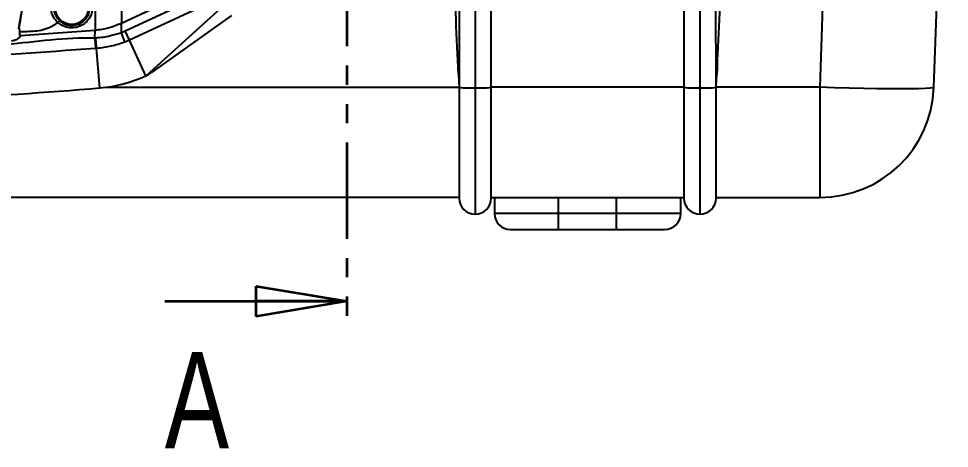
# Model space of a CAD drawing. Header units: millimetres. Extents: x 12 to 854, y 4 to 555.
# Drawn here: x 217.3 to 278.6, y 218.4 to 246.8 of the extents above; entities that cross this region are included whole.
import ezdxf

# ---------------------------------------------------------------- set-up
doc = ezdxf.new("R2010")
doc.units = ezdxf.units.MM
doc.linetypes.add('PHANTOM', pattern=[12.7, 6.35, -1.27, 1.27, -1.27, 1.27, -1.27])
doc.styles.add('SLDTEXTSTYLE2', font='TXT', dxfattribs={"width": 0.75})

# ---------------------------------------------------------------- blocks, each defined once
blk = doc.blocks.new('_Closed')
at = {"color": 0, "linetype": 'ByBlock', "lineweight": -2}
for p, q in [((-1, 0.166667), (0, 0)), ((-1, 0.166667), (-1, -0.166667)), ((0, 0), (-1, -0.166667)), ((0, 0), (-1, 0))]:
    blk.add_line(p, q, dxfattribs=at)

msp = doc.modelspace()

# ---------------------------------------------------------------- linework, layer by layer
at = {"color": 7, "linetype": 'PHANTOM', "lineweight": 35}
msp.add_line((238.886, 302.073), (238.886, 226.102), dxfattribs=at)
at = {"color": 7, "linetype": 'Continuous', "lineweight": 25}
for p, q in [((271.071, 271.498), (270.049, 242.218)), ((277.579, 242.218), (278.598, 271.388)), ((224.05, 257.979), (224.036, 246.439)), ((247.345, 257.421), (247.345, 242.18)), ((248.403, 242.217), (248.403, 257.458)), ((261.103, 257.458), (261.103, 242.217)), ((262.162, 257.421), (262.162, 242.18)), ((241.313, 254.495), (224.036, 246.439)), ((224.269, 245.938), (241.402, 253.927)), ((241.517, 253.23), (224.557, 245.321)), ((222.292, 251.669), (222.291, 245.973)), ((231.279, 246.95), (226.022, 243.2)), ((217.261, 246.087), (217.273, 246.153)), ((224.027, 245.835), (224.036, 246.439)), ((222.291, 245.973), (217.378, 245.604)), ((222.29, 245.479), (222.291, 245.973)), ((224.027, 245.835), (224.269, 245.938)), ((224.027, 245.835), (224.027, 245.835)), ((224.264, 245.199), (224.027, 245.835)), ((224.557, 245.321), (224.269, 245.938)), ((222.392, 244.783), (222.349, 244.78)), ((224.557, 245.321), (224.264, 245.199)), ((225.646, 242.985), (225.687, 243.005)), ((246.287, 243.088), (246.287, 242.217)), ((263.22, 242.217), (263.22, 243.088)), ((246.287, 242.217), (246.287, 234.904)), ((247.345, 242.18), (247.345, 233.845)), ((261.103, 242.218), (248.403, 242.218)), ((248.403, 234.904), (248.403, 242.217)), ((261.103, 242.217), (261.103, 234.904)), ((262.162, 242.18), (262.162, 233.845)), ((270.049, 242.218), (263.22, 242.218)), ((263.22, 234.904), (263.22, 242.217)), ((270.049, 242.218), (270.049, 234.946)), ((246.287, 234.946), (155.863, 234.946)), ((248.403, 234.946), (261.103, 234.946)), ((248.615, 234.946), (248.615, 233.888)), ((252.848, 233.888), (252.848, 234.946)), ((256.658, 233.888), (256.658, 234.946)), ((260.892, 233.888), (260.892, 234.946)), ((263.22, 234.946), (270.049, 234.946)), ((256.658, 233.888), (252.848, 233.888)), ((252.848, 232.829), (252.848, 233.888)), ((256.658, 232.829), (256.658, 233.888)), ((249.673, 232.829), (252.848, 232.829)), ((252.848, 232.829), (256.658, 232.829)), ((256.658, 232.829), (259.833, 232.829))]:
    msp.add_line(p, q, dxfattribs=at)
at = {"color": 8, "linetype": 'Continuous', "lineweight": 25}
for p, q in [((225.687, 243.005), (230.613, 247.465)), ((222.614, 242.177), (222.392, 244.783)), ((225.646, 242.985), (224.557, 245.321)), ((223, 242.218), (246.287, 242.218)), ((252.848, 233.888), (248.615, 233.888)), ((260.892, 233.888), (256.658, 233.888))]:
    msp.add_line(p, q, dxfattribs=at)
at = {"color": 7, "linetype": 'Continuous', "lineweight": 35}
msp.add_line((226.886, 228.102), (238.886, 228.102), dxfattribs=at)
at = {"color": 7, "linetype": 'Continuous', "lineweight": 25, "flags": 128}
for points in [[(222.349, 244.78), (222.342, 244.862), (222.335, 244.945), (222.328, 245.031), (222.32, 245.118), (222.313, 245.206), (222.305, 245.296), (222.297, 245.387), (222.29, 245.479)], [(222.392, 244.783), (222.386, 244.865), (222.379, 244.949), (222.372, 245.034), (222.365, 245.121), (222.358, 245.21), (222.351, 245.3), (222.344, 245.391), (222.336, 245.482)], [(246.244, 243.09), (246.268, 242.602), (246.287, 242.218)], [(263.22, 242.218), (263.244, 242.706), (263.262, 243.09)], [(277.579, 242.218), (277.514, 242.186), (277.321, 242.159), (277.003, 242.138), (276.567, 242.122), (276.02, 242.113), (275.37, 242.11), (274.63, 242.113), (273.811, 242.122), (272.928, 242.138), (271.996, 242.159), (271.031, 242.186), (270.049, 242.218)]]:
    msp.add_lwpolyline(points, dxfattribs=at)
at = {"color": 7, "linetype": 'Continuous', "lineweight": 25}
for centre, radius, start, end in [((220.76, 247.497), 1.114, 180.00583, 0.33883), ((221.853, 251.119), 8.975, 274.86459, 295), ((224.793, 244.923), 2.117, 296.44801, 305.5), ((201.075, 495.262), 254, 270, 274.86459), ((247.081, 249.789), 7.614, 264.01335, 271.98909), ((247.609, 249.789), 7.614, 268.01091, 275.98665), ((261.897, 249.789), 7.614, 264.01335, 271.98909), ((262.426, 249.789), 7.614, 268.01091, 275.98665), ((270.049, 242.481), 7.535, 270, 358), ((247.345, 234.904), 1.058, 180, 270), ((247.345, 234.904), 1.058, 270, 0), ((262.162, 234.904), 1.058, 180, 270), ((262.162, 234.904), 1.058, 270, 0), ((249.673, 233.888), 1.058, 180, 270), ((259.833, 233.888), 1.058, 270, 0)]:
    msp.add_arc(centre, radius, start, end, dxfattribs=at)
for points, knots in [([(246.244, 243.09), (246.128, 245.485), (246.03, 247.88), (245.858, 252.669), (245.785, 255.064), (245.723, 257.459)], [0, 0, 0, 0, 0.5, 0.5, 1, 1, 1, 1]), ([(246.361, 257.444), (246.347, 255.05), (246.331, 252.657), (246.302, 247.872), (246.287, 245.479), (246.287, 243.088)], [0, 0, 0, 0, 0.5, 0.5, 1, 1, 1, 1]), ([(263.22, 243.088), (263.22, 245.479), (263.205, 247.872), (263.175, 252.657), (263.159, 255.05), (263.145, 257.444)], [0, 0, 0, 0, 0.5, 0.5, 1, 1, 1, 1]), ([(263.783, 257.459), (263.721, 255.064), (263.648, 252.669), (263.477, 247.88), (263.378, 245.485), (263.262, 243.09)], [0, 0, 0, 0, 0.5, 0.5, 1, 1, 1, 1]), ([(217.273, 246.153), (217.318, 246.409), (217.409, 246.924), (217.542, 247.682), (217.67, 248.409), (217.786, 249.064), (217.882, 249.608), (217.953, 250.01), (217.999, 250.274), (218.005, 250.307), (218.008, 250.323)], [0, 0, 0, 0, 0.115379, 0.231242, 0.359426, 0.487431, 0.615886, 0.743477, 0.872104, 1, 1, 1, 1]), ([(218.008, 250.323), (218.006, 250.31), (218.001, 250.284), (217.966, 250.086), (217.911, 249.776), (217.837, 249.353), (217.744, 248.827), (217.635, 248.208), (217.512, 247.508), (217.393, 246.836), (217.315, 246.396), (217.284, 246.22)], [0, 0, 0, 0, 0.112723, 0.22546, 0.338033, 0.450626, 0.56624, 0.681864, 0.801029, 0.920193, 1, 1, 1, 1]), ([(219.838, 246.497), (219.786, 246.551), (219.616, 246.725), (219.422, 247.084), (219.388, 247.394), (219.372, 247.544)], [0, 0, 0, 0, 0.189224, 0.607818, 1, 1, 1, 1]), ([(219.569, 247.496), (219.58, 247.369), (219.602, 247.108), (219.765, 246.804), (219.909, 246.659), (219.953, 246.614)], [0, 0, 0, 0, 0.396447, 0.812771, 1, 1, 1, 1]), ([(222.123, 247.509), (222.109, 247.357), (222.08, 247.051), (221.848, 246.642), (221.503, 246.329), (221.071, 246.149), (220.607, 246.124), (220.172, 246.241), (219.945, 246.416), (219.838, 246.497)], [0, 0, 0, 0, 0.144761, 0.29072, 0.436568, 0.582219, 0.727707, 0.873136, 1, 1, 1, 1]), ([(219.953, 246.614), (220.046, 246.542), (220.246, 246.389), (220.627, 246.286), (221.033, 246.308), (221.412, 246.466), (221.714, 246.74), (221.918, 247.1), (221.942, 247.369), (221.955, 247.503)], [0, 0, 0, 0, 0.126714, 0.271961, 0.417261, 0.562728, 0.708401, 0.854198, 1, 1, 1, 1]), ([(217.273, 246.153), (217.294, 246.069), (217.318, 245.975), (217.318, 245.878), (217.318, 245.866)], [0, 0, 0, 0, 0.882887, 1, 1, 1, 1]), ([(219.838, 246.498), (219.696, 246.398), (219.399, 246.189), (218.882, 245.985), (218.175, 245.891), (217.653, 245.876), (217.318, 245.866)], [0, 0, 0, 0, 0.196372, 0.409624, 0.620611, 1, 1, 1, 1]), ([(224.036, 246.439), (223.755, 246.323), (223.194, 246.091), (222.592, 246.012), (222.291, 245.973)], [0, 0, 0, 0, 0.499979, 1, 1, 1, 1]), ([(179.859, 245.479), (179.859, 245.479), (181.969, 245.302), (186.193, 244.995), (192.539, 244.699), (198.723, 244.57), (204.741, 244.578), (210.592, 244.767), (216.447, 244.923), (220.337, 245.543), (222.29, 245.479), (222.29, 245.479)], [0, 0, 0, 0, 0, 0.149498, 0.299044, 0.44859, 0.586293, 0.723995, 0.861997, 1, 1, 1, 1, 1]), ([(217.378, 245.604), (217.339, 245.554), (217.248, 245.437), (217.045, 245.309), (216.877, 245.281), (216.793, 245.268)], [0, 0, 0, 0, 0.276151, 0.638025, 1, 1, 1, 1]), ([(217.318, 245.866), (217.317, 245.837), (217.316, 245.789), (217.313, 245.728), (217.313, 245.682), (217.317, 245.649), (217.328, 245.625), (217.34, 245.612), (217.358, 245.604), (217.371, 245.604), (217.378, 245.604)], [0, 0, 0, 0, 0.290061, 0.481792, 0.611179, 0.749074, 0.811037, 0.873663, 0.927618, 1, 1, 1, 1]), ([(222.29, 245.479), (222.29, 245.479), (222.305, 245.48), (222.321, 245.481), (222.336, 245.482)], [0, 0, 0, 0, 0.000429, 1, 1, 1, 1]), ([(222.336, 245.482), (222.499, 245.498), (222.823, 245.53), (223.391, 245.64), (223.79, 245.754), (224.027, 245.835), (224.027, 245.835)], [0, 0, 0, 0, 0.282663, 0.565319, 0.999989, 1, 1, 1, 1]), ([(222.349, 244.78), (218.829, 244.524), (212.654, 244.074), (203.801, 243.854), (195.803, 243.894), (187.797, 244.176), (182.466, 244.578), (179.8, 244.78)], [0, 0, 0, 0, 0.248505, 0.435999, 0.623492, 0.811746, 1, 1, 1, 1]), ([(224.264, 245.199), (223.962, 245.098), (223.353, 244.895), (222.714, 244.821), (222.392, 244.783)], [0, 0, 0, 0, 0.49532, 1, 1, 1, 1]), ([(246.244, 243.09), (246.254, 243.09), (246.266, 243.09), (246.282, 243.089), (246.287, 243.089), (246.287, 243.088)], [0, 0, 0, 0, 0.5, 0.5, 1, 1, 1, 1]), ([(263.22, 243.088), (263.22, 243.089), (263.224, 243.089), (263.241, 243.09), (263.252, 243.09), (263.262, 243.09)], [0, 0, 0, 0, 0.5, 0.5, 1, 1, 1, 1])]:
    msp.add_open_spline(points, degree=3, knots=knots, dxfattribs=at)
msp.add_open_spline([(219.838, 246.497), (219.853, 246.513), (219.882, 246.544), (219.919, 246.582), (219.946, 246.609), (219.951, 246.612), (219.953, 246.614)], degree=3, dxfattribs=at)

# ---------------------------------------------------------------- block references
at = {"color": 7, "linetype": 'Continuous', "lineweight": 35, "xscale": 6, "yscale": 6}
msp.add_blockref('_Closed', (238.886, 228.102), dxfattribs=at)

# ---------------------------------------------------------------- texts
at = {"color": 7, "linetype": 'Continuous', "insert": (226.886, 224.742), "char_height": 6.35, "attachment_point": 1, "style": 'SLDTEXTSTYLE2'}
msp.add_mtext('A', dxfattribs=at)

doc.saveas('drawing.dxf')
